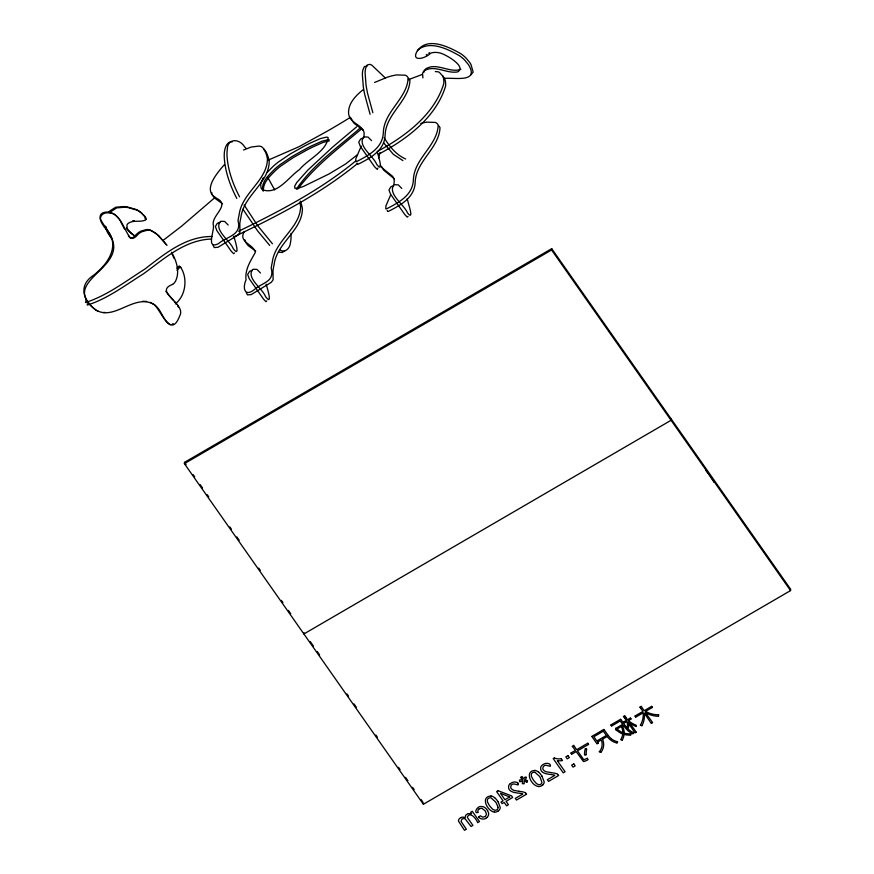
<?xml version="1.0" encoding="UTF-8"?>
<svg xmlns="http://www.w3.org/2000/svg" width="874" height="874" viewBox="0 0 874 874"><rect width="100%" height="100%" fill="white"/><g stroke="black" fill="none" stroke-linecap="round" stroke-linejoin="round"><path stroke-width="1.31" d="M130.969 233.041L127.243 228.649L126.927 225.153A4.075 3.813 -54.8 0 1 127.921 223.591C132.946 219.538 140.157 222.652 145.663 219.986L146.1 218.587L145.248 216.763L140.638 212.338M234.483 252.957L233.631 253.689L231.173 251.133L216.927 230.747L215.354 226.53L217.211 223.482A88.602 21.883 59.8 0 1 218.347 222.892L219.986 222.586M266.81 300.929L265.947 301.661L263.489 299.094L249.243 278.719L247.67 274.502L249.527 271.443A88.602 21.883 59.8 0 1 250.663 270.864L252.313 270.547M408.103 216.391L407.251 217.123L404.793 214.556L390.547 194.181L388.974 189.964L390.82 186.905A88.602 21.883 59.8 0 1 391.967 186.326L393.606 186.009M184.403 463.657L184.534 462.346L551.702 248.664L790.675 589.284L790.544 590.595L423.377 804.266L184.403 463.657L551.581 249.975L551.702 248.664M304.021 632.656L303.89 633.967L671.057 420.285L671.188 418.974M423.377 804.266L423.497 802.966M586.203 754.765L586.203 754.743A26.744 24.505 5.5 0 1 586.662 749.105M363.955 137.131L364.141 133.624A73.536 23.172 -35.1 0 0 362.579 129.133C358.187 123.824 349.567 121.628 348.617 113.839C347.754 103.667 355.827 95.463 363.213 89.651M394.01 184.359L394.207 180.852A73.536 23.172 -35.1 0 0 392.634 176.362L383.216 168.813L380.168 165.262M378.606 157.899L379.993 152.579M658.559 716.134L658.581 715.839A3.146 2.873 5.5 0 1 658.767 714.768A22.877 20.965 5.5 0 1 645.525 711.338M423.814 72.466L424.01 71.548A12.018 8.139 37.2 0 1 425.507 69.057C436.454 61.792 449.356 73.503 460.871 69.286M87.302 303.671L87.324 305.07C107.633 298.755 125.364 285.11 143.402 273.868C164.006 258.966 184.6 239.858 211.53 239.039M296.341 189.265C312.848 164.727 338.249 147.105 360.427 127.823M244.349 231.479C237.739 242.306 254.039 244.316 255.328 252.433C250.445 261.184 244.862 269.301 246.009 279.833C241.923 289.381 245.474 297.63 255.437 288.649C263.882 282.094 274.578 281.439 271.224 268.22A188.686 59.443 -35.1 0 1 272.284 262.309C274.829 240.339 300.35 228.125 300.623 206.395A309.702 97.571 -35.1 0 0 299.782 202.309M617.153 742.987L617.219 742.736A4.217 3.867 5.5 0 1 617.623 741.709A13.973 12.804 5.5 0 1 611.079 738.606M361.279 146.024L355.882 158.598L355.707 161.614A2.6 0.819 -35.1 0 0 356.876 161.428C368.784 155.299 382.779 147.87 383.325 132.608C383.97 111.326 407.251 98.598 408.158 77.95A42.957 13.536 -35.1 0 0 405.263 75.197L396.665 74.924A64.348 20.277 -35.1 0 0 387.532 77.12L374.564 82.473M261.839 180.415L260.692 183.933L260.976 187.702A51.205 16.136 -35.1 0 0 262.44 189.724C277.386 195.372 288.573 177.051 299.421 169.643C307.965 159.21 325.98 151.726 328.22 137.753A14.355 4.523 -35.1 0 0 326.472 137.131L320.452 138.551L310.554 142.954A123.791 39.002 -35.1 0 0 305.081 145.696L290.594 153.769L278.413 161.985A28.929 9.111 -35.1 0 0 273.136 166.366L267.368 172.222M526.924 782.154L527.579 780.613L525.929 780.121A16.322 14.956 5.5 0 0 524.684 779.805C525.787 779.16 527.918 776.188 524.848 777.215A17.36 15.907 5.5 0 0 523.526 778.996L522.412 777.019A14.476 13.263 5.5 0 0 522.073 776.483L520.554 777.357A20.889 19.141 5.5 0 0 521.155 778.122L522.477 779.619A21.828 20.004 5.5 0 0 519.375 780.132L519.855 781.782A15.568 14.257 5.5 0 0 522.827 780.81M390.689 194.858L385.937 205.827L385.773 208.853A2.6 0.819 -35.1 0 0 386.942 208.657C398.839 202.528 412.834 195.11 413.38 179.836C414.036 158.565 437.306 145.827 438.213 125.179A42.957 13.536 -35.1 0 0 435.318 122.426L426.72 122.152A64.348 20.277 -35.1 0 0 420.787 123.42M417.532 50.725C427.681 36.238 449.334 47.076 461.232 53.98A26.111 17.677 37.2 0 1 466.061 58.066L469.851 62.622A14.891 10.084 37.2 0 1 471.075 64.774L473.151 72.171L470.649 75.088M297.739 189.145C315.208 165.765 339.156 147.859 361.323 129.101M572.284 746.418L572.437 746.254A11.701 10.717 5.5 0 1 573.038 745.806L573.792 745.314A17.622 16.147 5.5 0 0 574.775 746.953L576.665 749.695L587.71 743.228M262.473 179.137L263.227 177.826M642.019 725.628L642.456 724.732A25.226 23.117 5.5 0 0 644.28 713.108L651.196 723.301M623.457 716.527L624.746 715.598A15.131 13.864 5.5 0 0 625.784 717.292M86.22 299.946L85.532 302.513C106.989 295.663 125.736 281.242 144.713 269.17C164.52 254.061 185.703 236.177 212.076 236.515M176.952 270.208L180.328 266.909C186.686 275.583 186.391 289.971 179.957 298.952A28.197 26.351 -54.8 0 1 177.477 301.934L175.401 303.857M601.148 752.066L601.159 752.044A15.219 13.94 5.5 0 0 603.617 745.74A16.748 15.339 5.5 0 0 602.557 739.153M639.768 707.175L639.899 707.044A12.302 11.275 5.5 0 1 640.249 706.771L641.276 706.323A15.732 14.41 5.5 0 0 642.106 707.678L644.204 710.704L651.633 706.334M622.244 740.136L622.386 739.907A20.965 19.206 5.5 0 0 624.123 734.422A23.948 21.937 5.5 0 0 630.515 735.154M176.854 268.187L179.367 266.231L180.842 267.477M587.721 759.768L587.536 759.91A37.495 34.359 5.5 0 1 586.17 760.675L583.887 761.538A1.256 1.147 5.5 0 1 583.384 761.418L576.184 751.585L571.847 754.164M284.913 250.794L282.193 252.499L278.533 252.127M542.896 784.808L541.978 785.54M509.859 784.065L510.995 783.191A9.396 8.609 5.5 0 1 511.814 782.733L512.35 782.492A5.32 4.873 5.5 0 1 517.921 782.951M357.532 154.622L345.623 163.973L328.985 173.981L303.42 186.479L297.597 188.434L294.724 188.096L294.735 186.053L296.723 182.557L308.009 169.927L332.677 147.05L356.559 126.872M215.277 197.262L181.573 226.191L162.892 240.558M486.905 817.463L486.425 817.835A7.691 7.047 5.5 0 1 485.649 818.304M478.624 817.092L480.318 815.792L482.754 817.201L485.376 816.414L486.49 814.317L485.551 811.498A12.782 11.712 5.5 0 0 485.037 810.744L482.229 808.526M652.397 707.459L645.449 711.447M355.784 160.925C320.43 190.029 279.582 211.246 238.624 231.249M357.575 163.471C320.168 194.159 276.839 216.326 233.391 237.073M652.507 722.732L651.447 723.344M428.697 53.238L429.484 52.702M498.038 811.116L498.956 810.384A4.829 4.425 5.5 0 0 500.125 808.33A5.32 4.883 5.5 0 0 500.234 807.456L498.016 801.633M426.228 54.909L427.091 54.363M615.689 728.271L615.667 729.757A2.054 1.89 5.5 0 1 616.323 730.194M172.626 284.389C152.972 291.883 186.774 303.344 179.694 315.984C170.791 338.861 162.018 312.105 154.512 304.95M350.485 117.313L341.122 123.026A435.645 137.251 -35.1 0 1 327.007 131.329L298.842 146.788L268.154 160.139M172.189 324.21L173.194 323.577M591.927 736.312L591.938 736.29A385.576 353.325 5.5 0 0 603.705 729.451M630.296 718.046L627.466 719.739L625.762 717.303M624.757 722.711L626.964 721.378A17.152 15.71 5.5 0 1 627.379 726.84A5.517 5.058 5.5 0 1 628.308 727.31M620.562 719.291L610.926 724.896M611.68 725.977L620.245 720.952L622.649 724.382L616.367 728.031A1.3 1.191 5.5 0 1 615.973 728.206L615.952 728.195M635.868 717.084L643.209 712.758L643.264 713.588A24.57 22.516 5.5 0 1 640.325 725.278A3.201 2.939 5.5 0 1 641.44 725.649L641.833 725.781M554.433 757.9L553.22 758.61L563.217 772.845L565.085 771.753L557.306 760.664A13.918 12.749 5.5 0 0 562.517 760.522L561.348 758.894M628.308 720.591L631.006 719.073M617.033 728.982L621.425 726.425M622.441 725.835L623.337 725.322A49.61 45.459 5.5 0 0 624.823 727.234L627.008 729.757A16.289 14.934 5.5 0 0 632.863 733.767L633.137 733.821M602.579 739.142L607.157 736.476A25.422 23.303 5.5 0 0 609.921 739.426A15.94 14.607 5.5 0 0 616.716 742.955M597.171 743.774L598.155 743.206M635.169 732.805L636.108 732.259M635.081 715.959L642.947 711.425L640.97 708.617M570.995 752.951L575.387 750.449L573.803 748.199A12.312 11.275 5.5 0 0 572.885 747.008L572.372 746.647M588.552 744.44L577.474 750.832L583.854 759.845L587.47 758.14A5.146 4.709 5.5 0 0 587.699 759.277M624.047 721.684L626.33 720.405L624.571 717.915M243.464 150.033L251.297 147.018L258.802 146.111A35.659 11.231 -35.1 0 1 261.697 146.766L264.33 149.257L266.592 154.993A309.702 97.571 -35.1 0 1 267.422 159.079C267.149 180.809 241.639 193.023 239.094 214.993A188.686 59.443 -35.1 0 0 238.034 220.903C241.989 235.292 226.912 236.351 218.402 243.682C205.914 249.898 214.228 231.413 213.431 225.568C210.568 215.802 230.518 205.598 217.222 198.606C201.807 191.351 216.053 174.396 223.067 166.169A32.567 10.259 -35.1 0 1 224.432 164.705M461.079 817.529L459.648 818.446A3.463 3.168 5.5 0 0 458.544 821.21L464.498 830.3L466.366 829.218L461.057 821.44L461.942 819.113A3.267 2.993 5.5 0 1 464.476 818.632A2.633 2.414 5.5 0 1 465.252 818.96L471.042 826.487L472.921 825.395L468.235 818.72A4.13 3.78 5.5 0 1 467.393 816.72C470.485 810.974 477.04 819.943 477.63 822.663L479.498 821.571L472.299 811.291L470.616 812.274L471.632 813.716L467.798 813.65L465.613 815.3L465.23 817.616L463.362 817.157A4.457 4.086 5.5 0 0 461.079 817.529M377.677 151.289C405.033 136.53 434.454 114.592 443.752 83.707A111.927 35.266 -35.1 0 0 442.845 76.158L439.294 72.269A38.991 12.291 -35.1 0 0 435.307 71.602M378.497 154.239C406.355 139.709 436.06 117.4 445.543 86.264A111.927 35.266 -35.1 0 0 444.637 78.715L442.561 75.732M408.366 79.687L422.229 74.465M362.961 138.223L361.738 138.518A88.602 21.883 59.8 0 0 360.591 139.097L358.733 142.145L360.317 146.362L374.553 166.748L377.295 169.447L377.852 168.169M443.566 78.474C452.382 77.109 478.1 83.161 469.611 66.708A14.891 10.084 37.2 0 0 468.388 64.556L464.597 60A26.111 17.677 37.2 0 0 459.768 55.914C448.023 49.152 429.921 39.964 417.761 50.047C409.808 62.677 425.507 58.678 430.598 53.238A17.655 11.941 37.2 0 1 433.897 52.473L435.23 52.407A20.168 13.645 37.2 0 1 439.764 52.91C444.79 53.904 467.098 66.391 457.725 71.886C446.548 74.017 434.476 64.239 424.043 70.98A12.018 8.139 37.2 0 0 422.546 73.471L422.907 77.895M658.362 716.276L658.155 716.276A22.964 21.042 5.5 0 1 652.091 715.358A26.275 24.079 5.5 0 1 645.449 712.649L652.561 722.503M132.651 220.805L134.246 220.674M115.39 215.124C111.009 211.279 100.204 211.683 100.423 219.024C104.902 228.059 113.281 235.63 113.762 246.37C114.199 272 62.961 283.569 95.058 309.396M103.471 312.531L105.393 312.477M329.159 140.965L323.14 142.386L313.242 146.788A123.791 39.002 -35.1 0 0 307.768 149.53L293.282 157.593L281.1 165.82A28.929 9.111 -35.1 0 0 275.823 170.19C270.35 175.74 262.888 182.185 263.402 190.707M142.593 301.279L146.69 301.432M585.449 748.821L586.585 748.92M584.772 754.939L585.82 754.983M534.899 770.442C524.05 770.89 531.217 785.737 538.351 786.48M490.959 796.017C480.099 796.465 487.277 811.312 494.4 812.055M232.451 141.774C227.458 141.009 225.153 147.061 224.552 151.038A106.399 26.286 59.8 0 0 224.257 157.276C225.099 171.752 230.157 185.67 236.81 198.442M622.004 740.202L621.775 740.092A2.6 2.382 5.5 0 0 620.671 739.644A16.748 15.35 5.5 0 0 622.834 734.007M636.097 726.534L635.89 726.48A25.051 22.953 5.5 0 1 628.996 722.099L636.163 732.019M170.299 324.658C162.389 320.332 161.482 308.478 153.179 303.912M367.135 65.965L364.382 66.61L362.95 69.723A102.608 25.346 59.8 0 0 362.36 74.476L363.267 86.515A168.584 41.646 59.8 0 0 364.786 94.818L370.095 114.297M534.997 772.343L539.389 776.265A34.447 31.562 5.5 0 1 540.263 777.532L541.956 782.623A2.939 2.688 5.5 0 1 538.734 784.677L536.581 783.694L533.883 780.668A35.386 32.425 5.5 0 1 533.009 779.4L531.392 776.298L531.316 774.298A2.993 2.742 5.5 0 1 532.572 772.638A2.961 2.72 5.5 0 1 534.997 772.321M130.259 237.662L132.804 237.652L137.371 233.489A16.912 15.972 -52.6 0 1 140.933 231.118L146.362 229.567A11.57 10.925 -52.6 0 1 150.481 230.059L158.686 235.598L167.054 245.354M405.667 158.981C396.151 154.884 389.411 146.34 384.145 137.71M402.914 160.587L393.387 154.37L383.468 142.615M150.197 302.328L154.042 304.567M152.6 303.693C133.056 294.396 114.057 321.403 95.55 309.789M279.822 249.844C284.99 253.58 290.168 247.976 290.43 242.808A143.412 35.43 59.8 0 0 291.053 237.4L291.053 233.38M96.948 310.685L98.434 311.428M524.531 781.083L524.171 782.667A20.79 19.053 5.5 0 1 524.149 783.77L522.313 783.683L522.433 782.754A17.349 15.896 5.5 0 1 522.805 780.799M263.489 149.323L266.122 151.814L268.384 157.549A309.702 97.571 -35.1 0 1 269.214 161.635C268.941 183.365 243.431 195.579 240.885 217.55A188.686 59.443 -35.1 0 0 239.826 223.46L239.913 232.517L238.067 235.03L218.03 247.266L214.272 247.571L213.103 245.354M155.583 232.976L151.333 230.714A11.57 10.925 -52.6 0 0 147.214 230.223L141.796 231.774A16.912 15.972 -52.6 0 0 138.223 234.145C135.754 237.291 131.155 241.224 128.38 235.751M140.616 212.262L138.726 210.94A24.494 22.888 -54.8 0 0 136.125 209.487L127.036 206.865A56.635 52.943 -54.8 0 0 123.737 206.559L115.761 207.214L110.004 210.874A29.902 27.946 -54.8 0 0 108.201 212.644M132.608 234.352L135.208 236.177M145.117 218.686L146.067 219.352M179.367 266.231L180.328 266.909M178.558 266.428L179.509 267.094M131.198 233.314L133.558 235.03M517.845 783.049C520.391 787.867 513.235 781.269 511.192 785.42C509.214 788.326 513.158 790.664 515.704 790.719A44.006 40.324 5.5 0 0 518.992 791.199M139.665 211.595L141.599 213.016M96.402 310.445C83.718 301.235 77.513 285.896 93.332 275.43C107.065 265.051 120.732 246.326 107.065 230.146C101.755 225.099 94.37 212.207 107.24 212.021C120.852 212.994 123.179 228.791 130.193 237.553M132.16 233.981L128.227 230.703M115.608 215.244L118.405 218.15M156.238 233.511L164.345 242.273M363.311 130.445L353.773 123.016L350.725 117.859M222.531 203.773L215.015 198.365L212.262 194.804M255.721 251.089L248.216 245.67L245.452 242.109M141.643 213.201L144.286 216.086M272.448 243.802L257.863 225.907L244.097 204.953M269.695 245.408L257.666 230.965L242.983 209.301M620.769 719.324L624.779 725.027A44.629 40.892 5.5 0 0 627.838 728.785M172.997 299.924L165.82 291.315M385.194 77.862L371.974 65.299A30.382 7.505 59.8 0 0 369.888 64.359L367.135 65.004L365.714 68.128A102.608 25.346 59.8 0 0 365.113 72.87L366.02 84.909A168.584 41.646 59.8 0 0 367.539 93.212L372.848 112.691M651.829 706.389L652.441 707.263M394.425 178.919L383.828 170.255L381.283 166.497M623.49 716.746L623.938 717.117A10.106 9.253 5.5 0 1 624.571 717.915M174.33 301.399L176.69 304.305M635.616 717.03L635.027 716.188M630.536 718.078L631.061 718.832M608.173 735.438L603.967 729.506M111.555 238.591L107.622 232.593A39.133 36.577 -54.8 0 1 105.35 227.153L105 226.005M127.047 229.272L127.571 229.971M596.909 743.708L591.884 736.542M164.968 243.048L166.191 244.698M551.581 249.975L790.544 590.595M624.003 721.935L624.506 722.656M610.882 725.147L611.429 725.923M587.962 743.282L588.606 744.2M570.941 753.18L571.585 754.109M184.534 462.346L186.096 464.575M193.121 474.593L194.683 476.811M200.157 484.611L202.495 487.943M207.182 494.629L208.744 496.847M229.829 526.902L231.392 529.131M236.854 536.92L239.203 540.263M258.726 568.089L260.288 570.318M281.373 600.372L282.936 602.601M288.398 610.391L290.736 613.734M310.27 641.56L313.384 646.006M317.295 651.578L319.633 654.91M346.967 693.88L348.529 696.097M353.992 703.898L356.341 707.23M375.864 735.056L377.426 737.285M398.511 767.339L400.074 769.568M405.536 777.357L407.885 780.701M412.572 787.376L414.134 789.604M421.159 799.623L422.721 801.851M111.369 237.761L108.584 233.271A39.133 36.577 -54.8 0 1 106.737 229.075M371.537 140.638L368.063 137.054L364.491 136.912A88.602 21.883 59.8 0 0 363.344 137.491C357.641 146.187 373.69 156.315 376.628 164.279C383.85 173.839 378.693 156.894 377.612 153.223A20.747 5.124 59.8 0 0 377.131 151.858M401.767 188.445L398.293 184.873L394.72 184.731A88.602 21.883 59.8 0 0 393.573 185.31C387.947 194.323 404.247 204.734 407.546 212.961C414.56 221.483 408.169 203.544 407.841 201.031A20.747 5.124 59.8 0 0 407.098 198.977M228.158 225.022L224.673 221.439L221.1 221.297A88.602 21.883 59.8 0 0 219.964 221.876C214.261 230.583 230.201 240.689 233.249 248.664C240.459 258.223 235.303 241.279 234.221 237.608A20.747 5.124 59.8 0 0 233.751 236.242M260.474 272.983L257 269.411L253.416 269.268A88.602 21.883 59.8 0 0 252.28 269.848C246.577 278.544 262.626 288.66 265.565 296.636C272.786 306.184 267.619 289.25 266.548 285.569A20.747 5.124 59.8 0 0 266.067 284.214M634.841 732.641L627.903 722.405A18.212 16.693 5.5 0 1 628.668 727.059M598.209 742.976L597.565 742.059L601.312 739.885A13.471 12.345 5.5 0 1 599.389 751.76M541.956 776.057L544.174 781.88A5.32 4.883 5.5 0 1 544.065 782.743A4.829 4.425 5.5 0 1 542.907 784.808M714.145 482.448L710.07 476.09A111.927 102.564 5.5 0 0 705.679 470.267M119.235 219.33L120.055 220.619M487.594 810.559L488.566 812.984A5.506 5.047 5.5 0 1 486.873 817.54M171.599 252.247C176.559 260.813 180.241 272.284 175.292 281.625A9.701 9.155 -52.6 0 1 172.626 284.389M267.4 176.767L274.698 189.92M177.673 305.769L178.471 307.255M120.874 222.04L124.436 228.966M126.282 227.972L126.621 228.617M239.563 196.836C232.91 184.075 227.852 170.146 227.011 155.681A106.399 26.286 59.8 0 1 227.306 149.432C227.327 137.95 239.64 138.54 244.436 146.69A87.75 21.675 59.8 0 1 245.834 148.023M171.741 253.351L174.166 258.529M300.339 201.14L301.574 204.866A309.702 97.571 -35.1 0 1 302.415 208.941C302.142 230.67 276.621 242.896 274.075 264.866A188.686 59.443 -35.1 0 0 273.016 270.776L273.103 279.833L271.268 282.346L251.22 294.582L247.462 294.888L246.293 292.67M144.844 217.036L145.139 217.91M105.962 226.672L106.311 227.819M244.917 239.858L245.102 241.027M211.727 192.542L211.901 193.722M636.272 726.392L636.261 726.294A2.404 2.207 5.5 0 1 636.228 725.267A25.313 23.194 5.5 0 1 628.362 720.547M387.226 210.47L387.564 211.399A2.6 0.819 -35.1 0 0 388.733 211.213C400.631 205.084 414.626 197.655 415.183 182.393C415.827 161.122 439.098 148.383 440.004 127.735A42.957 13.536 -35.1 0 0 438.409 125.67M357.16 163.23L357.51 164.17A2.6 0.819 -35.1 0 0 358.679 163.973C370.576 157.855 384.571 150.426 385.117 135.153C385.762 113.882 409.043 101.155 409.95 80.506A42.957 13.536 -35.1 0 0 408.355 78.431M109.72 212.743A29.902 27.946 -54.8 0 1 110.965 211.552L116.723 207.881L124.687 207.236A56.635 52.943 -54.8 0 1 127.986 207.542L137.087 210.153A24.494 22.888 -54.8 0 1 139.676 211.617M329.29 139.862A14.355 4.523 -35.1 0 0 328.263 139.687L322.244 141.107L312.346 145.51A123.791 39.002 -35.1 0 0 306.872 148.252L292.386 156.315L280.204 164.541A28.929 9.111 -35.1 0 0 274.928 168.911C269.454 174.582 261.14 181.486 262.768 190.259A51.205 16.136 -35.1 0 0 263.15 191.013M640.183 707.645A8.685 7.953 5.5 0 1 640.948 708.617M622.747 734.073A22.582 20.692 5.5 0 1 616.41 730.107M633.683 732.663A14.29 13.099 5.5 0 1 627.903 728.73M633.377 733.461A3.234 2.961 5.5 0 1 633.705 732.587M622.375 725.868A19.774 18.125 5.5 0 1 624.233 733.122M624.134 733.177A19.589 17.95 5.5 0 0 631.17 733.756A2.502 2.294 5.5 0 0 630.952 734.783M622.812 732.751A18.201 16.682 5.5 0 1 617.077 728.949M621.381 726.447A18.463 16.912 5.5 0 1 622.911 732.696M599.258 751.684A3.321 3.048 5.5 0 1 600.493 752.132A1.431 1.311 5.5 0 0 600.853 752.339M611.09 738.596A24.33 22.287 5.5 0 1 608.184 735.427M587.667 759.288A1.573 1.442 5.5 0 1 587.776 759.582M584.52 754.666A26.045 23.86 5.5 0 1 585.187 748.985M561.305 758.708A11.275 10.324 5.5 0 1 554.378 758.009M557.579 774.43A3.999 3.66 5.5 0 1 558.65 775.511L548.544 781.389L547.364 779.717L554.859 775.347A7.353 6.73 5.5 0 0 553.176 774.823A15.229 13.951 5.5 0 0 552.554 774.714C548.14 774.156 539.509 773.861 540.711 767.285A5.168 4.731 5.5 0 1 541.935 765.416L543.071 764.521A9.396 8.609 5.5 0 1 543.879 764.073L544.415 763.821A5.32 4.873 5.5 0 1 549.986 764.291C552.368 769.306 545.529 762.652 543.355 766.629C541.17 769.524 545.158 772.037 547.779 772.059A44.006 40.324 5.5 0 0 551.057 772.529M551.057 772.725A16.256 14.891 5.5 0 1 557.71 774.156M538.668 772.124A19.053 17.458 5.5 0 1 541.88 776.101M541.946 785.497A5.353 4.905 5.5 0 1 538.34 786.556M534.921 770.376A6.959 6.369 5.5 0 1 538.581 772.212M526.924 782.175A19.381 17.764 5.5 0 1 524.542 781.072M525.514 793.089A3.999 3.66 5.5 0 1 526.574 794.171L516.468 800.049L515.299 798.377L522.794 794.018A7.353 6.73 5.5 0 0 521.112 793.494A15.229 13.951 5.5 0 0 520.478 793.374C516.064 792.805 507.433 792.543 508.646 785.955A5.168 4.731 5.5 0 1 509.87 784.076M518.992 791.396A16.256 14.891 5.5 0 1 525.645 792.816M494.728 797.7A19.053 17.458 5.5 0 1 497.94 801.676M498.005 811.072A5.353 4.905 5.5 0 1 494.4 812.132M490.969 795.952A6.959 6.369 5.5 0 1 494.64 797.787M479.16 808.996A3.66 3.354 5.5 0 1 482.251 808.483M479.007 808.843A3.343 3.059 5.5 0 0 478.231 812.459C472.79 814.207 477.39 805.369 481.421 806.538A5.058 4.643 5.5 0 1 484.535 807.358A9.756 8.948 5.5 0 1 487.539 810.58M485.747 818.468A5.714 5.233 5.5 0 1 478.57 817.135M498.125 807.423L498.016 808.199A2.939 2.688 5.5 0 1 494.793 810.253L492.641 809.269L489.932 806.243A35.386 32.425 5.5 0 1 489.058 804.976L487.452 801.873L487.364 799.874A2.993 2.742 5.5 0 1 488.632 798.213A2.961 2.72 5.5 0 1 491.057 797.896L495.438 801.84A34.447 31.562 5.5 0 1 496.323 803.108L498.125 807.423M498.147 790.741L496.618 791.636L503.063 800.824L500.999 802.026L502.113 803.621L504.178 802.419L506.57 805.817L508.439 804.725L506.057 801.327L512.688 797.47L511.574 795.875L498.147 790.741M603.344 731.188L593.828 736.727L596.833 741.01L606.381 735.449L603.344 731.188M567.969 755.617L565.828 756.862L567.215 758.84L569.356 757.594L567.969 755.617M509.728 796.946L504.943 799.732L500.452 793.341L509.728 796.946M573.781 763.909L571.651 765.154L573.038 767.132L575.179 765.886L573.781 763.909"/></g></svg>
